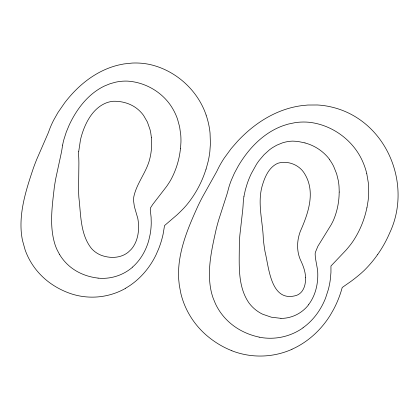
<?xml version="1.0" encoding="UTF-8"?>
<svg xmlns="http://www.w3.org/2000/svg" width="419" height="419" viewBox="0 0 419 419"><rect width="100%" height="100%" fill="white"/><g stroke="black" fill="none" stroke-linecap="round" stroke-linejoin="round"><path stroke-width="0.63" d="M78.725 151.463L80.464 139.857A81.108 81.108 0 0 1 83.156 130.728C87.262 119.373 94.322 107.751 105.997 103.001A26.219 26.219 0 0 1 113.256 101.272C119.996 101.068 126.857 102.545 132.781 105.824A32.965 32.965 0 0 1 140.04 111.313L141.308 112.653A35.196 35.196 0 0 1 143.617 115.518L147.383 122.029L150.007 129.544A50.809 50.809 0 0 1 150.782 133.116L151.411 137.736M180.542 148.504L180.945 142.099A72.063 72.063 0 0 0 180.736 134.803L179.61 126.816L177.551 119.242A57.618 57.618 0 0 0 172.733 108.741C163.452 92.714 145.644 82.103 127.219 81.108A47.703 47.703 0 0 0 115.833 82.134L110.255 83.669L104.766 85.885A57.104 57.104 0 0 0 98.748 89.174C88.807 95.422 80.904 104.493 74.844 114.466A105.038 105.038 0 0 0 69.067 125.36L66.27 132.105L63.96 139.297A73.629 73.629 0 0 0 62.62 145.105M243.968 196.317L245.356 189.838L247.22 183.637A93.07 93.07 0 0 1 251.348 173.524L256.496 164.29A68.438 68.438 0 0 1 259.172 160.461L264.111 154.653L269.469 149.829A46.258 46.258 0 0 1 272.669 147.551L276.744 145.204L282.354 142.895A37.061 37.061 0 0 1 292.609 141.119L297.584 141.386L305.001 142.9M62.62 145.105L62.41 146.367A146.351 146.351 0 0 1 61.263 153.082L55.79 178.457A222.295 222.295 0 0 0 54.334 187.214C52.181 206.19 49.154 226.124 55.072 244.743A52.249 52.249 0 0 0 57.199 250.028L59.545 254.448M366.934 207.861L368.118 200.659A82.883 82.883 0 0 0 368.71 192.248L368.322 182.804L366.787 173.717M206.09 169.108L208.212 161.21A93.819 93.819 0 0 0 209.83 151.783L210.427 143.649L210.045 133.017A79.725 79.725 0 0 0 206.127 115.105M308.656 304.534C314.051 297.459 316.864 288.675 317.586 279.871A59.273 59.273 0 0 0 317.586 270.087L315.36 257.706L315.151 254.003A12.104 12.104 0 0 1 315.371 252.327L317.864 246.299L331.141 224.783A113.853 113.853 0 0 0 333.121 220.939L333.66 219.755A72.676 72.676 0 0 0 339.17 192.075M280.945 318.335L271.376 317.204L262.666 314.219A36.579 36.579 0 0 1 249.022 303.01C237.086 285.816 239.422 263.451 239.312 243.675A214.271 214.271 0 0 1 239.867 235.132L242.774 209.421A156.895 156.895 0 0 0 243.266 202.215L243.324 201.361A62.588 62.588 0 0 1 243.968 196.317M98.077 278.096C90.708 277.263 83.449 275.063 76.976 271.412A48.41 48.41 0 0 1 68.973 265.751A47.08 47.08 0 0 1 59.545 254.448M259.178 337.117C251.033 335.394 243.167 332.215 236.201 327.632A59.676 59.676 0 0 1 225.579 318.676A57.696 57.696 0 0 1 215.445 303.738L213.124 298.066A63.29 63.29 0 0 1 211.213 291.488C206.635 270.674 211.736 249.326 216.235 228.978A230.303 230.303 0 0 1 218.645 220.095L226.946 194.322A132.938 132.938 0 0 0 228.36 189.147L228.805 187.503A85.115 85.115 0 0 1 231.225 180.442L234.378 173.257L238.228 166.092A117.2 117.2 0 0 1 244.225 156.868C252.521 145.288 263.148 135.091 276.001 128.727A68.328 68.328 0 0 1 283.558 125.538L288.152 124.108L295.076 122.657A58.356 58.356 0 0 1 309.013 122.264C331.817 124.7 352.887 139.909 362.356 160.817A68.601 68.601 0 0 1 366.787 173.717M231.885 350.713C222.426 347.011 213.664 341.569 206.012 334.901A81.967 81.967 0 0 1 193.557 321.137A82.334 82.334 0 0 1 190.462 316.481L189.048 314.093A78.95 78.95 0 0 1 180.908 293.682L179.337 285.459L178.745 279.819A88.608 88.608 0 0 1 179.007 264.614C181.17 243.963 189.519 224.61 198.014 205.897A246.351 246.351 0 0 1 202.429 197.087L216.571 171.795A105.19 105.19 0 0 0 217.812 169.281L218.959 166.998A107.735 107.735 0 0 1 224.123 158.251L231.188 148.583L237.673 141.151A141.606 141.606 0 0 1 244.733 134.138C258.256 121.526 274.66 111.627 292.75 107.311A91.222 91.222 0 0 1 301.355 105.688L307.824 105.033L317.408 104.986A79.416 79.416 0 0 1 333.011 107.4C386.522 120.902 412.757 184.313 389.66 232.99A117.283 117.283 0 0 1 377.749 254.38M206.127 115.105C197.579 89.724 174.87 69.643 148.661 64.254A68.946 68.946 0 0 0 132.263 63.06L123.977 63.934L118.436 65.065A79.861 79.861 0 0 0 111.093 67.229C95.275 72.733 81.532 83.166 70.554 95.668A129.581 129.581 0 0 0 64.767 102.702L57.948 112.559L53.674 120.127A96.192 96.192 0 0 0 50.165 127.769L49.411 129.764A119.096 119.096 0 0 1 47.981 133.525L36.767 159.278A238.311 238.311 0 0 0 33.368 168.181C26.507 188.686 19.484 210.087 21.259 232.026A73.959 73.959 0 0 0 22.516 240.522L25.114 249.86A68.287 68.287 0 0 0 33.876 266.73L35.301 268.663A70.879 70.879 0 0 0 48.504 281.856C55.675 287.314 63.819 291.483 72.408 294.19A67.721 67.721 0 0 0 125.548 288.361M339.238 192.075L339.039 186.539A61.19 61.19 0 0 0 338.253 180.427L336.672 173.927L333.686 166.443A46.415 46.415 0 0 0 329.596 159.697M377.744 254.375A115.607 115.607 0 0 1 364.069 270.569L361.188 273.204A163.703 163.703 0 0 1 351.101 281.28L342.223 287.492L341.019 291.629A105.012 105.012 0 0 1 333.498 309.583L330.308 315.135A92.84 92.84 0 0 1 326.307 321.074C318.974 331.089 309.625 339.673 298.805 345.79A80.019 80.019 0 0 1 291.943 349.242M291.975 349.315A78.489 78.489 0 0 1 231.864 350.771M366.866 207.845A94.474 94.474 0 0 1 352.636 241.821L351.112 243.926A139.276 139.276 0 0 1 345.926 250.263L330.952 266.018L330.952 272.381L330.402 278.871A82.653 82.653 0 0 1 328.307 289.634L325.631 297.899A72.34 72.34 0 0 1 322.965 303.927C319.147 311.595 313.931 318.602 307.462 324.233A58.278 58.278 0 0 1 303.01 327.731M303.073 327.82A56.832 56.832 0 0 1 259.167 337.164M304.985 142.952A45.462 45.462 0 0 1 329.716 159.608M308.74 304.597A35.154 35.154 0 0 1 280.945 318.419M206.022 169.087A105.384 105.384 0 0 1 186.418 205.258L184.26 207.688A151.489 151.489 0 0 1 176.902 214.978L164.541 225.574L163.127 234.085A94.416 94.416 0 0 1 158.691 248.745L156.098 254.694A82.182 82.182 0 0 1 152.877 260.744C147.373 270.103 140.009 278.41 131.126 284.69A69.172 69.172 0 0 1 125.496 288.267M180.469 148.494A83.57 83.57 0 0 1 170.962 179.604L169.983 181.291A126.774 126.774 0 0 1 166.6 186.45L152.767 204.372L150.468 207.897L150.264 209.788L151.107 217.299L151.249 223.055A70.832 70.832 0 0 1 150.086 234.661L148.797 240.291A61.897 61.897 0 0 1 147.053 245.654C144.529 252.322 140.821 258.581 135.934 263.792A47.415 47.415 0 0 1 132.582 267.018M132.655 267.102A45.949 45.949 0 0 1 98.077 278.143M151.343 137.746A61.782 61.782 0 0 1 149.033 161.551C145.178 173.817 136.442 184.119 133.813 196.789A23.087 23.087 0 0 0 133.577 200.942L134.384 206.625L137.799 218.435A47.572 47.572 0 0 1 138.589 227.606C138.511 233.922 137.133 240.354 133.823 245.791A25.706 25.706 0 0 1 131.1 249.457L128.371 252.07A23.019 23.019 0 0 1 123.092 255.307C116.178 258.314 108.118 257.842 101.157 255.265A25.643 25.643 0 0 1 91.583 248.624C80.134 234.368 80.956 214.533 78.861 197.359A206.263 206.263 0 0 1 78.573 189.131L78.892 163.342A167.715 167.715 0 0 0 78.652 155.711L78.636 155.276A51.081 51.081 0 0 1 78.73 151.463M305.545 277.629C305.692 282.348 304.917 287.319 302.073 291.21A12.528 12.528 0 0 1 296.668 295.337C270.69 303.34 268.982 267.505 264.991 251.479A199.732 199.732 0 0 1 263.331 239.343C262.875 221.012 256.847 202.367 262.671 184.334C265.206 176.069 269.349 167.087 277.677 163.331C287.513 160.205 299.14 164.641 304.472 173.513C315.916 191.782 308.237 213.428 300.318 231.346C296.935 240.312 296.511 250.452 300.208 259.392C302.947 265.133 305.42 271.172 305.545 277.629"/></g></svg>
